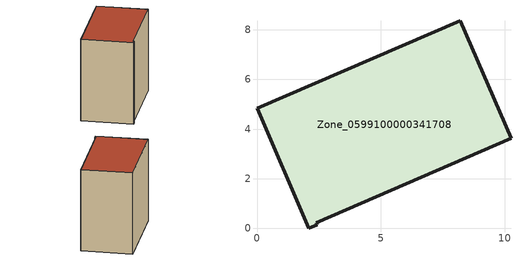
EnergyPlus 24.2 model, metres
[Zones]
Zone_0599100000341708
 floor ground (C_G): 10.24,3.63 2.38,0.22 2.42,0.15 2.08,0 0,4.83 8.2,8.36 z3.69
 wall outside (C_F): 10.24,3.63 8.2,8.36 0,4.83 2.08,0 2.42,0.15 2.38,0.22 10.24,3.63 z3.69:12.31
 roof outside (C_R): 2.38,0.22 10.24,3.63 8.2,8.36 0,4.83 2.08,0 2.42,0.15 z12.31
[BUILDING]
Pand.0599100000341708: North Axis=0; Terrain=City; Loads Convergence Tolerance Value=0.04; Temperature Convergence Tolerance Value=0.4; Solar Distribution=FullExterior; Maximum Number of Warmup Days=25; Minimum Number of Warmup Days=1
[Site:Location]
Rotterdam.The.Hague.AP_ZH_NLD Design_Conditions: Latitude=51.96; Longitude=4.45; Time Zone=1; Elevation=-4.5
[SITE:GROUNDTEMPERATURE:BUILDINGSURFACE]
18, 18, 18, 18, 18, 18, 18, 18, 18, 18, 18, 18
[MATERIAL] Thermal Absorptance=0.9; Solar Absorptance=0.7; Visible Absorptance=0.7
Name | Roughness | Thickness | Conductivity | Density | Specific Heat
G.TC.1992-2005 | MediumSmooth | 0.15 | 0.06 | 540 | 1210
F.TC.1992-2005 | Rough | 0.3 | 0.12 | 1920 | 840
R.TC.1992-2005 | MediumRough | 0.2 | 0.08 | 1500 | 1000
[CONSTRUCTION]
C_G: G.TC.1992-2005
C_F: F.TC.1992-2005
C_R: R.TC.1992-2005
[ZONE]
Zone_0599100000341708: Type=1; Multiplier=1; Ceiling Height=Autocalculate; Volume=Autocalculate; Floor Area=autocalculate; Part of Total Floor Area=Yes
[ZONEINFILTRATION:DESIGNFLOWRATE]
Infil_Zone_0599100000341708: Zone or ZoneList or Space or SpaceList=Zone_0599100000341708; Schedule=AlwaysOn; Design Flow Rate Calculation Method=Flow/Area; Flow Rate per Floor Area=0.0015; Constant Term Coefficient=1; Temperature Term Coefficient=0; Velocity Term Coefficient=0; Velocity Squared Term Coefficient=0
[HVACTEMPLATE:ZONE:IDEALLOADSAIRSYSTEM]
Zone_0599100000341708: Maximum Heating Supply Air Temperature=50; Minimum Cooling Supply Air Temperature=13; Maximum Heating Supply Air Humidity Ratio=0.0156; Minimum Cooling Supply Air Humidity Ratio=0.0077; Heating Limit=NoLimit; Cooling Limit=NoLimit; Dehumidification Control Type=ConstantSensibleHeatRatio; Cooling Sensible Heat Ratio=0.7; Dehumidification Setpoint=60; Humidification Control Type=None; Humidification Setpoint=30; Outdoor Air Method=None; Outdoor Air Flow Rate per Person=0.00944; Outdoor Air Flow Rate per Zone Floor Area=0; Outdoor Air Flow Rate per Zone=0; Demand Controlled Ventilation Type=None; Outdoor Air Economizer Type=NoEconomizer; Heat Recovery Type=None; Sensible Heat Recovery Effectiveness=0.7; Latent Heat Recovery Effectiveness=0.65
[ZONECONTROL:THERMOSTAT]
ThermostatControl_Zone_0599100000341708: Zone or ZoneList=Zone_0599100000341708; Control Type Schedule=DualSetpointControlType; Control 1=Thermostat_Zone_0599100000341708; Temperature Difference Between Cutout And Setpoint=0
[THERMOSTATSETPOINT:DUALSETPOINT]
Thermostat_Zone_0599100000341708: Heating Setpoint Temperature Schedule=HeatingSetpoint_Zone_0599100000341708; Cooling Setpoint Temperature Schedule=CoolingSetpoint_Zone_0599100000341708
[SCHEDULE:COMPACT]
HeatingSetpoint_Zone_0599100000341708: Through: 12/31, For: AllDays, Until: 24:00, 21
CoolingSetpoint_Zone_0599100000341708: Through: 12/31, For: AllDays, Until: 24:00, 24
DualSetpointControlType: Through: 12/31, For: AllDays, Until: 24:00, 4
AlwaysOn: Through: 12/31, For: AllDays, Until: 24:00, 1
